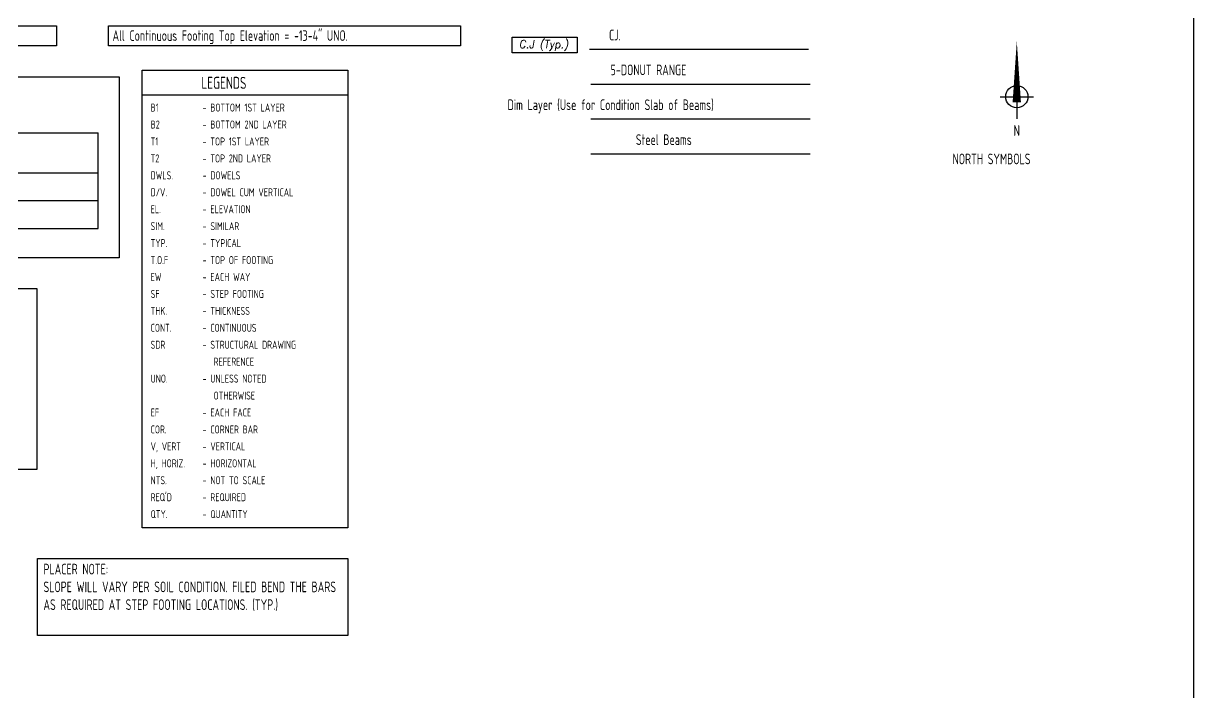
# Model space of a CAD drawing. Header units: inches. Extents: x 10095 to 38568, y -2433 to 4174.
# Drawn here: x 11428 to 12744, y -1520 to -767 of the extents above; entities that cross this region are included whole.
import ezdxf
from ezdxf.enums import TextEntityAlignment as Align

# ---------------------------------------------------------------- set-up
doc = ezdxf.new("R2010")
doc.units = ezdxf.units.IN
doc.header["$MEASUREMENT"] = 0
doc.layers.get('0').update_dxf_attribs({"linetype": 'CONTINUOUS'})
for name, color, linetype in [('0-35', 3, 'CONTINUOUS'), ('0-35TEXT', 3, 'CONTINUOUS'), ('0-50', 10, 'CONTINUOUS'), ('5', 4, 'CONTINUOUS'), ('BARLIST', 7, 'CONTINUOUS'), ('C.J', 5, 'CONTINUOUS'), ('Hgblock', 7, 'CONTINUOUS'), ('Steel Beams', 252, 'CONTINUOUS')]:
    doc.layers.add(name, color=color, linetype=linetype)
doc.layers.add('Dim', color=30, linetype='CONTINUOUS', plot=False)
doc.styles.add('AR', font='ARCHQUIK.shx', dxfattribs={"width": 0.8})
doc.styles.add('ROMANT', font='romant')

# ---------------------------------------------------------------- blocks, each defined once
blk = doc.blocks.new('*U34')
at = {"layer": 'Hgblock', "color": 3}
for p, q in [((-0.375, 0), (0.375, 0)), ((0, 0), (0, -0.5))]:
    blk.add_line(p, q, dxfattribs=at)
blk.add_lwpolyline([(0, 1.25, 0, 0.187, 0), (0, -0.125, 0.187, 0.187, 0)], format="xyseb", dxfattribs=at)
blk.add_circle((0, 0), 0.25, dxfattribs=at)
at = {"layer": 'Hgblock', "color": 3, "style": 'AR', "width": 0.8}
blk.add_text('N', height=0.244, dxfattribs=at).set_placement((0, -0.761), align=Align.MIDDLE)

msp = doc.modelspace()

# ---------------------------------------------------------------- linework, layer by layer
msp.add_line((10728.62663, -890.20588), (11512.18872, -890.20588))
for points in [[(10707.50539, -827.18739), (11535.60894, -827.18739), (11535.60894, -1030.74255), (10707.50539, -1030.74255)], [(10707.50539, -1065.36933), (11443.15431, -1065.36933), (11443.15431, -1268.92449), (10707.50539, -1268.92449)]]:
    msp.add_lwpolyline(points, close=True)
for points in [[(10728.62663, -890.20588), (10728.62663, -997.90741), (11512.18872, -997.90741), (11512.18872, -890.20588)], [(11512.18872, -935.82012), (10728.62663, -935.82012)], [(11512.18872, -966.86376), (10728.62663, -966.86376)]]:
    msp.add_lwpolyline(points)
at = {"layer": '0-35', "color": 1}
msp.add_lwpolyline([(11561.54347, -819.91005), (11792.70399, -819.91005), (11792.70399, -1334.4531), (11561.54347, -1334.4531)], close=True, dxfattribs=at)
at = {"layer": '0-35TEXT', "color": 7}
msp.add_line((11561.54347, -847.70415), (11792.70399, -847.70415), dxfattribs=at)
at = {"layer": '0-35TEXT'}
msp.add_lwpolyline([(10648.36485, 283.49724), (12743.78018, 283.49724), (12743.78018, -2272.82815), (10648.36485, -2272.82815)], close=True, dxfattribs=at)
at = {"layer": '0-50'}
for points in [[(11205.69124, -769.74648), (11465.13191, -769.74648), (11465.13191, -792.44106), (11205.69124, -792.44106)], [(11523.5863, -769.74648), (11919.46326, -769.74648), (11919.46326, -792.44106), (11523.5863, -792.44106)], [(11977.68779, -782.52959), (12050.78572, -782.52959), (12050.78572, -800.10716), (11977.68779, -800.10716)], [(11443.68727, -1455.86325), (11443.68727, -1369.0409), (11792.70399, -1369.0409), (11792.70399, -1455.86325)]]:
    msp.add_lwpolyline(points, close=True, dxfattribs=at)
at = {"layer": '5'}
msp.add_lwpolyline([(12066.09493, -835.41262), (12312.70601, -835.41262)], dxfattribs=at)
at = {"layer": 'C.J'}
msp.add_lwpolyline([(12064.32123, -796.17909), (12310.93232, -796.17909)], dxfattribs=at)
at = {"layer": 'Dim'}
msp.add_lwpolyline([(12066.09493, -874.64616), (12312.70601, -874.64616)], dxfattribs=at)
at = {"layer": 'Steel Beams'}
msp.add_lwpolyline([(12066.09493, -913.8797), (12312.70601, -913.8797)], dxfattribs=at)

# ---------------------------------------------------------------- block references
at = {"layer": 'BARLIST', "xscale": 50, "yscale": 50, "zscale": 50}
msp.add_blockref('*U34', (12544.97329, -849.68175), dxfattribs=at)

# ---------------------------------------------------------------- texts
at = {"color": 7, "linetype": 'Continuous', "style": 'ROMANT', "oblique": 9, "width": 0.95}
msp.add_text('C.J (Typ.)', height=9, dxfattribs=at).set_placement((12012.98162, -794.9481), align=Align.CENTER)
at = {"layer": '0-35TEXT', "style": 'AR', "width": 0.8}
for s, height, p in [('All Continuous Footing Top Elevation = -13-4" UNO.', 12, (11528.20388, -786.84384)), ('B1', 9, (11571.00696, -866.36793)), ('- BOTTOM 1ST LAYER', 9, (11629.40027, -866.36793)), ('B2', 9, (11571.00696, -885.42505)), ('- BOTTOM 2ND LAYER', 9, (11629.40027, -885.42505)), ('T1', 9, (11571.00696, -904.48217)), ('- TOP 1ST LAYER', 9, (11629.40027, -904.48217)), ('T2', 9, (11571.00696, -923.5393)), ('- TOP 2ND LAYER', 9, (11629.40027, -923.5393)), ('NORTH SYMBOLS', 12, (12472.71497, -925.65415)), ('DWLS.', 9, (11571.00696, -942.59642)), ('- DOWELS', 9, (11629.40027, -942.59642)), ('D/V.', 9, (11571.00696, -961.65354)), ('- DOWEL CUM VERTICAL', 9, (11629.40027, -961.65354)), ('EL.', 9, (11571.00696, -980.71066)), ('- ELEVATION', 9, (11629.40027, -980.71066)), ('SIM.', 9, (11571.00696, -999.76778)), ('- SIMILAR', 9, (11629.40027, -999.76778)), ('TYP.', 9, (11571.00696, -1018.8249)), ('- TYPICAL', 9, (11629.40027, -1018.8249)), ('T.O.F', 9, (11571.00696, -1037.88202)), ('- TOP OF FOOTING', 9, (11629.40027, -1037.88202)), ('EW', 9, (11571.00696, -1056.93914)), ('- EACH WAY', 9, (11629.40027, -1056.93914)), ('SF', 9, (11571.00696, -1075.99626)), ('- STEP FOOTING', 9, (11629.40027, -1075.99626)), ('THK.', 9, (11571.00696, -1095.05338)), ('- THICKNESS', 9, (11629.40027, -1095.05338)), ('CONT.', 9, (11571.00696, -1114.1105)), ('- CONTINUOUS', 9, (11629.40027, -1114.1105)), ('SDR', 9, (11571.00696, -1133.16762)), ('- STRUCTURAL DRAWING', 9, (11629.40027, -1133.16762)), ('REFERENCE', 9, (11641.81181, -1152.22474)), ('UNO.', 9, (11571.00696, -1171.28186)), ('- UNLESS NOTED', 9, (11629.40027, -1171.28186)), ('OTHERWISE', 9, (11641.81181, -1190.33898)), ('EF', 9, (11571.00696, -1209.3961)), ('- EACH FACE', 9, (11629.40027, -1209.3961)), ('COR.', 9, (11571.00696, -1228.45322)), ('- CORNER BAR', 9, (11629.40027, -1228.45322)), ('V, VERT', 9, (11571.00696, -1247.51035)), ('- VERTICAL', 9, (11629.40027, -1247.51035)), ('H, HORIZ.', 9, (11571.00696, -1266.56747)), ('- HORIZONTAL', 9, (11629.40027, -1266.56747)), ('NTS.', 9, (11571.00696, -1285.62459)), ('- NOT TO SCALE', 9, (11629.40027, -1285.62459)), ("REQ'D", 9, (11571.00696, -1304.68171)), ('- REQUIRED', 9, (11629.40027, -1304.68171)), ('QTY.', 9, (11571.00696, -1323.73883)), ('- QUANTITY', 9, (11629.40027, -1323.73883))]:
    msp.add_text(s, height=height, dxfattribs=at).set_placement(p)
at = {"layer": '0-35TEXT', "color": 7, "style": 'AR', "width": 0.8}
msp.add_text('LEGENDS', height=13.499662, dxfattribs=at).set_placement((11653.36256, -840.7748), align=Align.CENTER)
at = {"layer": '0-35TEXT', "insert": (11450.51693, -1375.0409), "char_height": 12, "width": 340.3044592, "attachment_point": 1, "style": 'AR'}
msp.add_mtext('PLACER NOTE: {\\L\\P}SLOPE WILL VARY PER SOIL CONDITION. FILED BEND THE BARS AS REQUIRED AT STEP FOOTING LOCATIONS. (TYP.)', dxfattribs=at)
at = {"layer": '5', "style": 'AR', "width": 0.8}
msp.add_text('5-DONUT RANGE', height=12, dxfattribs=at).set_placement((12088.17163, -825.46182, -4.4))
at = {"layer": 'C.J', "style": 'AR', "width": 0.8}
msp.add_text('CJ.', height=12, dxfattribs=at).set_placement((12086.39793, -786.22828, -4.4))
at = {"layer": 'Dim', "style": 'AR', "width": 0.8}
msp.add_text('Dim Layer (Use for Condition Slab of Beams)', height=12, dxfattribs=at).set_placement((11972.2982, -864.69536, -4.4))
at = {"layer": 'Steel Beams', "style": 'AR', "width": 0.8}
msp.add_text('Steel Beams', height=12, dxfattribs=at).set_placement((12116.61726, -903.92889, -4.4))

doc.saveas('drawing.dxf')
